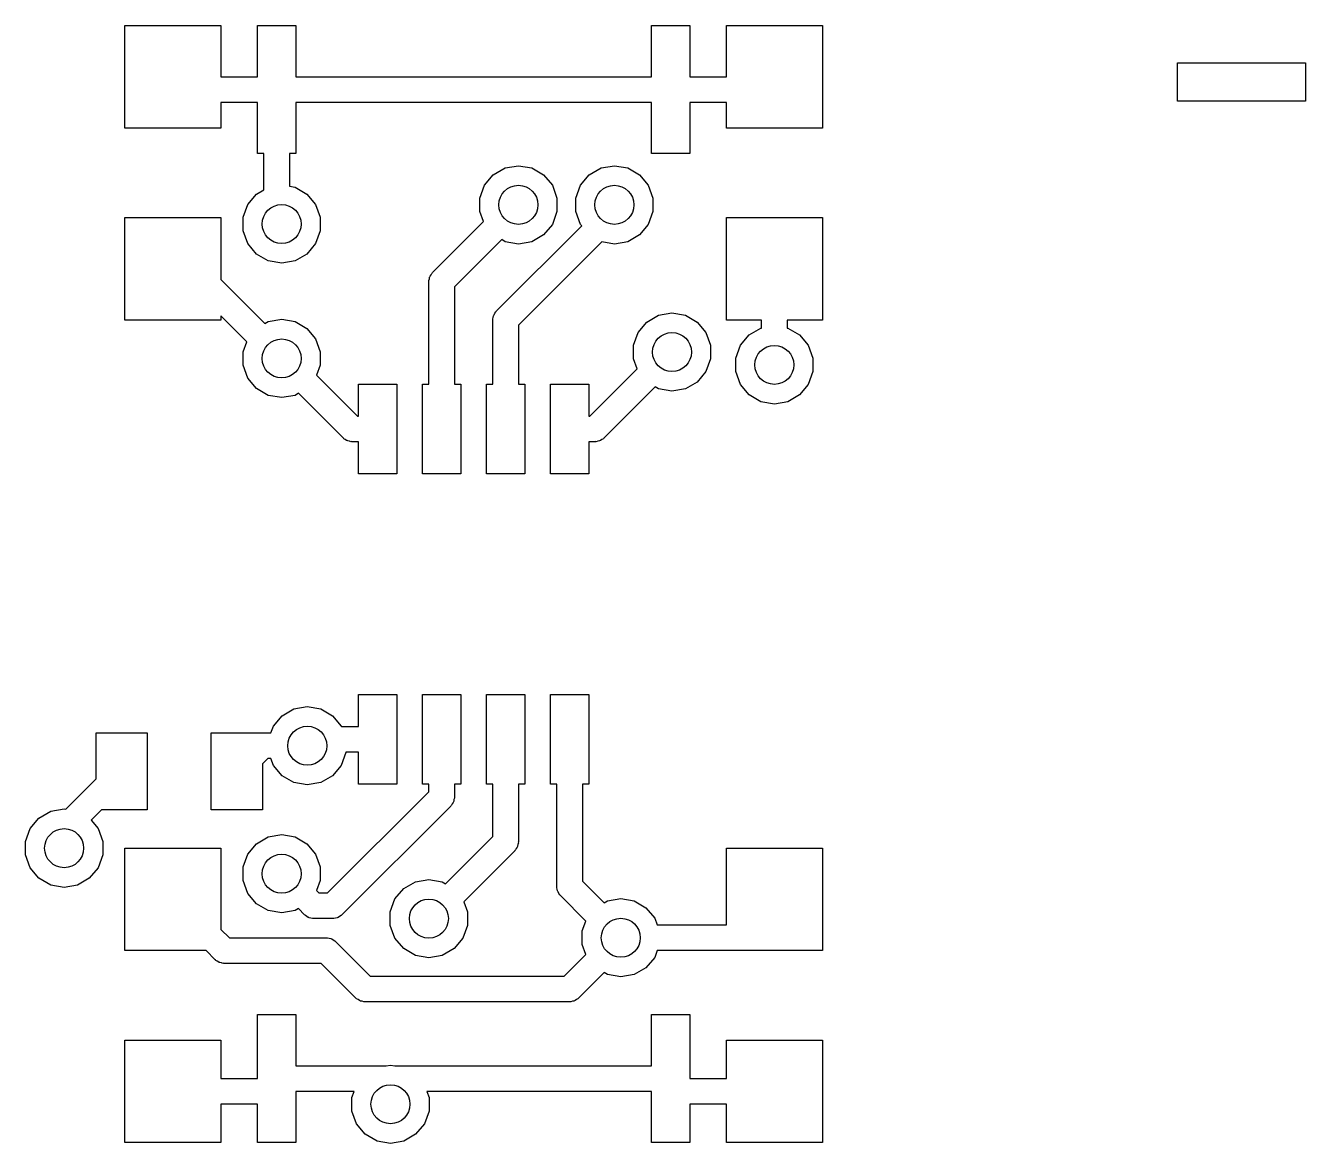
# Model space of a CAD drawing. Extents: x 80.2 to 131.1, y -111.7 to -88.6.
# Drawn here: x 80.25 to 90.25, y -109.83 to -101.1 of the extents above; entities that cross this region are included whole.
import ezdxf

# ---------------------------------------------------------------- set-up
doc = ezdxf.new("R2010")
doc.units = 0
doc.header["$MEASUREMENT"] = 0
doc.layers.add('BLACK', color=7, linetype='CONTINUOUS')

msp = doc.modelspace()

# ---------------------------------------------------------------- linework, layer by layer
at = {"layer": 'Black'}
for p, q in [((81.025, -101.9), (81.025, -101.1)), ((81.025, -101.1), (81.775, -101.1)), ((81.775, -101.1), (81.775, -101.5)), ((82.06, -101.5), (82.06, -101.1)), ((82.06, -101.1), (82.36, -101.1)), ((82.36, -101.1), (82.36, -101.5)), ((85.14, -101.5), (85.14, -101.1)), ((85.14, -101.1), (85.44, -101.1)), ((85.44, -101.1), (85.44, -101.5)), ((85.725, -101.5), (85.725, -101.1)), ((85.725, -101.1), (86.475, -101.1)), ((86.475, -101.1), (86.475, -101.9)), ((89.25, -101.69), (89.25, -101.39)), ((89.25, -101.39), (90.25, -101.39)), ((90.25, -101.39), (90.25, -101.69)), ((81.775, -101.5), (82.06, -101.5)), ((82.36, -101.5), (85.14, -101.5)), ((85.44, -101.5), (85.725, -101.5)), ((82.06, -101.7), (81.775, -101.7)), ((81.775, -101.7), (81.775, -101.9)), ((82.06, -102.1), (82.06, -101.7)), ((85.14, -101.7), (82.36, -101.7)), ((82.36, -101.7), (82.36, -102.1)), ((85.14, -102.1), (85.14, -101.7)), ((85.725, -101.7), (85.44, -101.7)), ((85.44, -101.7), (85.44, -102.1)), ((85.725, -101.9), (85.725, -101.7)), ((90.25, -101.69), (89.25, -101.69)), ((81.775, -101.9), (81.025, -101.9)), ((86.475, -101.9), (85.725, -101.9)), ((82.11, -102.1), (82.06, -102.1)), ((82.11, -102.383), (82.11, -102.1)), ((82.36, -102.1), (82.31, -102.1)), ((82.31, -102.1), (82.31, -102.355)), ((85.44, -102.1), (85.14, -102.1)), ((83.9033, -102.266), (83.9954, -102.212)), ((83.9954, -102.212), (84.1, -102.194)), ((84.1, -102.194), (84.2046, -102.212)), ((84.2046, -102.212), (84.2967, -102.266)), ((84.6533, -102.266), (84.7454, -102.212)), ((84.7454, -102.212), (84.85, -102.194)), ((84.85, -102.194), (84.9546, -102.212)), ((84.9546, -102.212), (85.0467, -102.266)), ((83.835, -102.347), (83.9033, -102.266)), ((84.2967, -102.266), (84.365, -102.347)), ((84.585, -102.347), (84.6533, -102.266)), ((85.0467, -102.266), (85.115, -102.347)), ((82.0533, -102.416), (82.11, -102.383)), ((82.31, -102.355), (82.3546, -102.362)), ((82.3546, -102.362), (82.4467, -102.416)), ((83.7987, -102.447), (83.835, -102.347)), ((84.365, -102.347), (84.4013, -102.447)), ((84.5487, -102.447), (84.585, -102.347)), ((85.115, -102.347), (85.1513, -102.447)), ((81.9487, -102.597), (81.985, -102.497)), ((81.985, -102.497), (82.0533, -102.416)), ((82.4467, -102.416), (82.515, -102.497)), ((82.515, -102.497), (82.5513, -102.597)), ((83.7987, -102.553), (83.7987, -102.447)), ((84.4013, -102.447), (84.4013, -102.553)), ((84.5487, -102.553), (84.5487, -102.447)), ((85.1513, -102.447), (85.1513, -102.553)), ((81.025, -103.4), (81.025, -102.6)), ((81.025, -102.6), (81.775, -102.6)), ((81.775, -102.6), (81.775, -103.084)), ((81.9487, -102.703), (81.9487, -102.597)), ((82.5513, -102.597), (82.5513, -102.703)), ((83.8272, -102.631), (83.7987, -102.553)), ((84.4013, -102.553), (84.365, -102.653)), ((84.585, -102.653), (84.5487, -102.553)), ((85.1513, -102.553), (85.115, -102.653)), ((85.725, -103.4), (85.725, -102.6)), ((85.725, -102.6), (86.475, -102.6)), ((86.475, -102.6), (86.475, -103.4)), ((81.985, -102.803), (81.9487, -102.703)), ((82.5513, -102.703), (82.515, -102.803)), ((83.4293, -103.029), (83.8272, -102.631)), ((83.9293, -103.329), (84.5944, -102.664)), ((84.365, -102.653), (84.2967, -102.734)), ((84.5944, -102.664), (84.585, -102.653)), ((85.115, -102.653), (85.0467, -102.734)), ((82.0533, -102.884), (81.985, -102.803)), ((82.515, -102.803), (82.4467, -102.884)), ((83.9691, -102.772), (83.6, -103.141)), ((83.9954, -102.788), (83.9691, -102.772)), ((84.1, -102.806), (83.9954, -102.788)), ((84.2046, -102.788), (84.1, -102.806)), ((84.7526, -102.789), (84.1, -103.441)), ((84.2967, -102.734), (84.2046, -102.788)), ((84.85, -102.806), (84.7526, -102.789)), ((84.9546, -102.788), (84.85, -102.806)), ((85.0467, -102.734), (84.9546, -102.788)), ((82.1454, -102.938), (82.0533, -102.884)), ((82.4467, -102.884), (82.3546, -102.938)), ((82.25, -102.956), (82.1454, -102.938)), ((82.3546, -102.938), (82.25, -102.956)), ((81.775, -103.084), (82.1191, -103.428)), ((83.4, -103.1), (83.4008, -103.096)), ((83.4, -103.9), (83.4, -103.1)), ((83.4004, -103.091), (83.4038, -103.079)), ((83.4008, -103.096), (83.4004, -103.091)), ((83.4038, -103.079), (83.406, -103.066)), ((83.406, -103.066), (83.4082, -103.062)), ((83.4082, -103.062), (83.4094, -103.058)), ((83.4094, -103.058), (83.4169, -103.047)), ((83.4169, -103.047), (83.4234, -103.036)), ((83.4234, -103.036), (83.4268, -103.033)), ((83.4268, -103.033), (83.4293, -103.029)), ((83.6, -103.141), (83.6, -103.9)), ((81.775, -103.4), (81.025, -103.4)), ((81.9772, -103.569), (81.775, -103.366)), ((81.775, -103.366), (81.775, -103.4)), ((82.1191, -103.428), (82.1454, -103.412)), ((82.1454, -103.412), (82.25, -103.394)), ((82.25, -103.394), (82.3546, -103.412)), ((82.3546, -103.412), (82.4467, -103.466)), ((83.9, -103.4), (83.9008, -103.396)), ((83.9, -103.9), (83.9, -103.4)), ((83.9004, -103.391), (83.9038, -103.379)), ((83.9008, -103.396), (83.9004, -103.391)), ((83.9038, -103.379), (83.906, -103.366)), ((83.906, -103.366), (83.9082, -103.362)), ((83.9082, -103.362), (83.9094, -103.358)), ((83.9094, -103.358), (83.9169, -103.347)), ((83.9169, -103.347), (83.9234, -103.336)), ((83.9234, -103.336), (83.9268, -103.333)), ((83.9268, -103.333), (83.9293, -103.329)), ((85.1033, -103.416), (85.1954, -103.362)), ((85.1954, -103.362), (85.3, -103.344)), ((85.3, -103.344), (85.4046, -103.362)), ((85.4046, -103.362), (85.4967, -103.416)), ((86, -103.4), (85.725, -103.4)), ((86, -103.462), (86, -103.4)), ((86.475, -103.4), (86.2, -103.4)), ((86.2, -103.4), (86.2, -103.462)), ((82.4467, -103.466), (82.515, -103.547)), ((84.1, -103.441), (84.1, -103.9)), ((84.9987, -103.597), (85.035, -103.497)), ((85.035, -103.497), (85.1033, -103.416)), ((85.4967, -103.416), (85.565, -103.497)), ((85.565, -103.497), (85.6013, -103.597)), ((85.9033, -103.516), (85.9954, -103.462)), ((85.9954, -103.462), (86, -103.462)), ((86.2, -103.462), (86.2046, -103.462)), ((86.2046, -103.462), (86.2967, -103.516)), ((81.9487, -103.647), (81.9772, -103.569)), ((82.515, -103.547), (82.5513, -103.647)), ((84.9987, -103.703), (84.9987, -103.597)), ((85.6013, -103.597), (85.6013, -103.703)), ((85.7987, -103.697), (85.835, -103.597)), ((85.835, -103.597), (85.9033, -103.516)), ((86.2967, -103.516), (86.365, -103.597)), ((86.365, -103.597), (86.4013, -103.697)), ((81.9487, -103.753), (81.9487, -103.647)), ((82.5513, -103.647), (82.5513, -103.753)), ((85.0272, -103.781), (84.9987, -103.703)), ((85.6013, -103.703), (85.565, -103.803)), ((85.7987, -103.803), (85.7987, -103.697)), ((86.4013, -103.697), (86.4013, -103.803)), ((81.985, -103.853), (81.9487, -103.753)), ((82.5513, -103.753), (82.5228, -103.831)), ((84.6586, -104.15), (85.0272, -103.781)), ((85.565, -103.803), (85.4967, -103.884)), ((85.835, -103.903), (85.7987, -103.803)), ((86.4013, -103.803), (86.365, -103.903)), ((82.0533, -103.934), (81.985, -103.853)), ((82.5228, -103.831), (82.8414, -104.15)), ((82.85, -104.15), (82.85, -103.9)), ((82.85, -103.9), (83.15, -103.9)), ((83.15, -103.9), (83.15, -104.6)), ((83.35, -104.6), (83.35, -103.9)), ((83.35, -103.9), (83.4, -103.9)), ((83.6, -103.9), (83.65, -103.9)), ((83.65, -103.9), (83.65, -104.6)), ((83.85, -104.6), (83.85, -103.9)), ((83.85, -103.9), (83.9, -103.9)), ((84.1, -103.9), (84.15, -103.9)), ((84.15, -103.9), (84.15, -104.6)), ((84.35, -104.6), (84.35, -103.9)), ((84.35, -103.9), (84.65, -103.9)), ((84.65, -103.9), (84.65, -104.15)), ((85.4967, -103.884), (85.4046, -103.938)), ((85.9033, -103.984), (85.835, -103.903)), ((86.365, -103.903), (86.2967, -103.984)), ((82.1454, -103.988), (82.0533, -103.934)), ((82.25, -104.006), (82.1454, -103.988)), ((82.3546, -103.988), (82.25, -104.006)), ((82.3809, -103.972), (82.3546, -103.988)), ((82.7293, -104.321), (82.3809, -103.972)), ((85.1691, -103.922), (84.7707, -104.321)), ((85.1954, -103.938), (85.1691, -103.922)), ((85.3, -103.956), (85.1954, -103.938)), ((85.4046, -103.938), (85.3, -103.956)), ((85.9954, -104.038), (85.9033, -103.984)), ((86.2967, -103.984), (86.2046, -104.038)), ((86.1, -104.056), (85.9954, -104.038)), ((86.2046, -104.038), (86.1, -104.056)), ((82.8414, -104.15), (82.85, -104.15)), ((84.65, -104.15), (84.6586, -104.15)), ((82.7329, -104.323), (82.7293, -104.321)), ((82.7357, -104.327), (82.7329, -104.323)), ((82.747, -104.333), (82.7357, -104.327)), ((82.7577, -104.341), (82.747, -104.333)), ((82.762, -104.342), (82.7577, -104.341)), ((82.7658, -104.344), (82.762, -104.342)), ((82.7787, -104.346), (82.7658, -104.344)), ((82.7913, -104.35), (82.7787, -104.346)), ((82.7957, -104.349), (82.7913, -104.35)), ((82.8, -104.35), (82.7957, -104.349)), ((82.85, -104.35), (82.8, -104.35)), ((82.85, -104.6), (82.85, -104.35)), ((84.7, -104.35), (84.65, -104.35)), ((84.65, -104.35), (84.65, -104.6)), ((84.7043, -104.349), (84.7, -104.35)), ((84.7087, -104.35), (84.7043, -104.349)), ((84.7213, -104.346), (84.7087, -104.35)), ((84.7342, -104.344), (84.7213, -104.346)), ((84.738, -104.342), (84.7342, -104.344)), ((84.7423, -104.341), (84.738, -104.342)), ((84.753, -104.333), (84.7423, -104.341)), ((84.7643, -104.327), (84.753, -104.333)), ((84.7671, -104.323), (84.7643, -104.327)), ((84.7707, -104.321), (84.7671, -104.323)), ((83.15, -104.6), (82.85, -104.6)), ((83.65, -104.6), (83.35, -104.6)), ((84.15, -104.6), (83.85, -104.6)), ((84.65, -104.6), (84.35, -104.6)), ((82.85, -106.575), (82.85, -106.325)), ((82.85, -106.325), (83.15, -106.325)), ((83.15, -106.325), (83.15, -107.025)), ((83.35, -107.025), (83.35, -106.325)), ((83.35, -106.325), (83.65, -106.325)), ((83.65, -106.325), (83.65, -107.025)), ((83.85, -107.025), (83.85, -106.325)), ((83.85, -106.325), (84.15, -106.325)), ((84.15, -106.325), (84.15, -107.025)), ((84.35, -107.025), (84.35, -106.325)), ((84.35, -106.325), (84.65, -106.325)), ((84.65, -106.325), (84.65, -107.025)), ((82.185, -106.572), (82.2533, -106.491)), ((82.2533, -106.491), (82.3454, -106.437)), ((82.3454, -106.437), (82.45, -106.419)), ((82.45, -106.419), (82.5546, -106.437)), ((82.5546, -106.437), (82.6467, -106.491)), ((82.6467, -106.491), (82.715, -106.572)), ((82.1657, -106.625), (82.185, -106.572)), ((82.715, -106.572), (82.7161, -106.575)), ((82.7161, -106.575), (82.85, -106.575)), ((80.8, -106.984), (80.8, -106.625)), ((80.8, -106.625), (81.2, -106.625)), ((81.2, -106.625), (81.2, -107.225)), ((81.7, -107.225), (81.7, -106.625)), ((81.7, -106.625), (82.1, -106.625)), ((82.1, -106.625), (82.1657, -106.625)), ((82.7513, -106.778), (82.715, -106.878)), ((82.85, -106.775), (82.7513, -106.775)), ((82.7513, -106.775), (82.7513, -106.778)), ((82.85, -107.025), (82.85, -106.775)), ((82.1414, -106.825), (82.1, -106.866)), ((82.1, -106.866), (82.1, -107.225)), ((82.1657, -106.825), (82.1414, -106.825)), ((82.185, -106.878), (82.1657, -106.825)), ((82.2533, -106.959), (82.185, -106.878)), ((82.715, -106.878), (82.6467, -106.959)), ((80.5624, -107.221), (80.8, -106.984)), ((82.3454, -107.013), (82.2533, -106.959)), ((82.45, -107.031), (82.3454, -107.013)), ((82.5546, -107.013), (82.45, -107.031)), ((82.6467, -106.959), (82.5546, -107.013)), ((82.6086, -107.875), (83.4, -107.084)), ((83.15, -107.025), (82.85, -107.025)), ((83.4, -107.025), (83.35, -107.025)), ((83.4, -107.084), (83.4, -107.025)), ((83.65, -107.025), (83.6, -107.025)), ((83.6, -107.025), (83.6, -107.125)), ((83.9, -107.025), (83.85, -107.025)), ((83.9, -107.434), (83.9, -107.025)), ((84.15, -107.025), (84.1, -107.025)), ((84.1, -107.025), (84.1, -107.475)), ((84.4, -107.025), (84.35, -107.025)), ((84.4, -107.825), (84.4, -107.025)), ((84.65, -107.025), (84.6, -107.025)), ((84.6, -107.025), (84.6, -107.784)), ((83.5707, -107.196), (82.7207, -108.046)), ((83.5732, -107.192), (83.5707, -107.196)), ((83.5766, -107.189), (83.5732, -107.192)), ((83.5831, -107.178), (83.5766, -107.189)), ((83.5906, -107.167), (83.5831, -107.178)), ((83.5918, -107.163), (83.5906, -107.167)), ((83.594, -107.159), (83.5918, -107.163)), ((83.5962, -107.146), (83.594, -107.159)), ((83.5996, -107.134), (83.5962, -107.146)), ((83.6, -107.125), (83.5992, -107.129)), ((83.5992, -107.129), (83.5996, -107.134)), ((80.285, -107.372), (80.3533, -107.291)), ((80.3533, -107.291), (80.4454, -107.237)), ((80.4454, -107.237), (80.55, -107.219)), ((80.55, -107.219), (80.5624, -107.221)), ((80.8414, -107.225), (80.76, -107.306)), ((80.76, -107.306), (80.815, -107.372)), ((81.2, -107.225), (80.8414, -107.225)), ((82.1, -107.225), (81.7, -107.225)), ((80.2487, -107.472), (80.285, -107.372)), ((80.815, -107.372), (80.8513, -107.472)), ((80.2487, -107.578), (80.2487, -107.472)), ((80.8513, -107.472), (80.8513, -107.578)), ((81.985, -107.572), (82.0533, -107.491)), ((82.0533, -107.491), (82.1454, -107.437)), ((82.1454, -107.437), (82.25, -107.419)), ((82.25, -107.419), (82.3546, -107.437)), ((82.3546, -107.437), (82.4467, -107.491)), ((82.4467, -107.491), (82.515, -107.572)), ((83.5309, -107.803), (83.9, -107.434)), ((84.0918, -107.513), (84.0906, -107.517)), ((84.094, -107.509), (84.0918, -107.513)), ((84.0962, -107.496), (84.094, -107.509)), ((84.0996, -107.484), (84.0962, -107.496)), ((84.1, -107.475), (84.0992, -107.479)), ((84.0992, -107.479), (84.0996, -107.484)), ((80.285, -107.678), (80.2487, -107.578)), ((80.8513, -107.578), (80.815, -107.678)), ((81.025, -108.325), (81.025, -107.525)), ((81.025, -107.525), (81.775, -107.525)), ((81.775, -107.525), (81.775, -108.159)), ((81.9487, -107.672), (81.985, -107.572)), ((82.515, -107.572), (82.5513, -107.672)), ((84.0707, -107.546), (83.6728, -107.944)), ((84.0732, -107.542), (84.0707, -107.546)), ((84.0766, -107.539), (84.0732, -107.542)), ((84.0831, -107.528), (84.0766, -107.539)), ((84.0906, -107.517), (84.0831, -107.528)), ((85.725, -108.125), (85.725, -107.525)), ((85.725, -107.525), (86.475, -107.525)), ((86.475, -107.525), (86.475, -108.325)), ((80.3533, -107.759), (80.285, -107.678)), ((80.815, -107.678), (80.7467, -107.759)), ((81.9487, -107.778), (81.9487, -107.672)), ((82.5513, -107.672), (82.5513, -107.778)), ((80.4454, -107.813), (80.3533, -107.759)), ((80.55, -107.831), (80.4454, -107.813)), ((80.6546, -107.813), (80.55, -107.831)), ((80.7467, -107.759), (80.6546, -107.813)), ((81.985, -107.878), (81.9487, -107.778)), ((82.5513, -107.778), (82.5228, -107.856)), ((83.2033, -107.841), (83.2954, -107.787)), ((83.2954, -107.787), (83.4, -107.769)), ((83.4, -107.769), (83.5046, -107.787)), ((83.5046, -107.787), (83.5309, -107.803)), ((84.6, -107.784), (84.7691, -107.953)), ((82.0533, -107.959), (81.985, -107.878)), ((82.5228, -107.856), (82.5414, -107.875)), ((82.5414, -107.875), (82.6086, -107.875)), ((83.135, -107.922), (83.2033, -107.841)), ((84.4008, -107.829), (84.4, -107.825)), ((84.4004, -107.834), (84.4008, -107.829)), ((84.4038, -107.846), (84.4004, -107.834)), ((84.406, -107.859), (84.4038, -107.846)), ((84.4082, -107.863), (84.406, -107.859)), ((84.4094, -107.867), (84.4082, -107.863)), ((84.4169, -107.878), (84.4094, -107.867)), ((84.4234, -107.889), (84.4169, -107.878)), ((84.4268, -107.892), (84.4234, -107.889)), ((84.4293, -107.896), (84.4268, -107.892)), ((84.6272, -108.094), (84.4293, -107.896)), ((82.1454, -108.013), (82.0533, -107.959)), ((82.25, -108.031), (82.1454, -108.013)), ((82.3546, -108.013), (82.25, -108.031)), ((82.3809, -107.997), (82.3546, -108.013)), ((82.4293, -108.046), (82.3809, -107.997)), ((83.0987, -108.022), (83.135, -107.922)), ((83.6728, -107.944), (83.7013, -108.022)), ((84.7691, -107.953), (84.7954, -107.937)), ((84.7954, -107.937), (84.9, -107.919)), ((84.9, -107.919), (85.0046, -107.937)), ((85.0046, -107.937), (85.0967, -107.991)), ((85.0967, -107.991), (85.165, -108.072)), ((82.4329, -108.048), (82.4293, -108.046)), ((82.4357, -108.052), (82.4329, -108.048)), ((82.447, -108.058), (82.4357, -108.052)), ((82.4577, -108.066), (82.447, -108.058)), ((82.462, -108.067), (82.4577, -108.066)), ((82.4658, -108.069), (82.462, -108.067)), ((82.4787, -108.071), (82.4658, -108.069)), ((82.4913, -108.075), (82.4787, -108.071)), ((82.4957, -108.074), (82.4913, -108.075)), ((82.5, -108.075), (82.4957, -108.074)), ((82.65, -108.075), (82.5, -108.075)), ((82.6543, -108.074), (82.65, -108.075)), ((82.6587, -108.075), (82.6543, -108.074)), ((82.6713, -108.071), (82.6587, -108.075)), ((82.6842, -108.069), (82.6713, -108.071)), ((82.688, -108.067), (82.6842, -108.069)), ((82.6923, -108.066), (82.688, -108.067)), ((82.703, -108.058), (82.6923, -108.066)), ((82.7143, -108.052), (82.703, -108.058)), ((82.7171, -108.048), (82.7143, -108.052)), ((82.7207, -108.046), (82.7171, -108.048)), ((83.0987, -108.128), (83.0987, -108.022)), ((83.7013, -108.022), (83.7013, -108.128)), ((84.5987, -108.172), (84.6272, -108.094)), ((85.165, -108.072), (85.1843, -108.125)), ((81.775, -108.159), (81.8414, -108.225)), ((83.135, -108.228), (83.0987, -108.128)), ((83.7013, -108.128), (83.665, -108.228)), ((84.5987, -108.278), (84.5987, -108.172)), ((85.1843, -108.125), (85.725, -108.125)), ((81.8414, -108.225), (82.6, -108.225)), ((82.6, -108.225), (82.6043, -108.226)), ((82.6043, -108.226), (82.6087, -108.225)), ((82.6087, -108.225), (82.6213, -108.229)), ((82.6213, -108.229), (82.6342, -108.231)), ((82.6342, -108.231), (82.638, -108.233)), ((82.638, -108.233), (82.6423, -108.234)), ((82.6423, -108.234), (82.653, -108.242)), ((82.653, -108.242), (82.6643, -108.248)), ((82.6643, -108.248), (82.6671, -108.252)), ((82.6671, -108.252), (82.6707, -108.254)), ((82.6707, -108.254), (82.9414, -108.525)), ((83.2033, -108.309), (83.135, -108.228)), ((83.2954, -108.363), (83.2033, -108.309)), ((83.5967, -108.309), (83.5046, -108.363)), ((83.665, -108.228), (83.5967, -108.309)), ((84.6272, -108.356), (84.5987, -108.278)), ((81.6586, -108.325), (81.025, -108.325)), ((81.7293, -108.396), (81.6586, -108.325)), ((81.7329, -108.398), (81.7293, -108.396)), ((81.7357, -108.402), (81.7329, -108.398)), ((81.747, -108.408), (81.7357, -108.402)), ((81.7577, -108.416), (81.747, -108.408)), ((83.4, -108.381), (83.2954, -108.363)), ((83.5046, -108.363), (83.4, -108.381)), ((84.4586, -108.525), (84.6272, -108.356)), ((85.165, -108.378), (85.0967, -108.459)), ((85.1843, -108.325), (85.165, -108.378)), ((85.725, -108.325), (85.1843, -108.325)), ((86.475, -108.325), (85.725, -108.325)), ((81.762, -108.417), (81.7577, -108.416)), ((81.7658, -108.419), (81.762, -108.417)), ((81.7787, -108.421), (81.7658, -108.419)), ((81.7913, -108.425), (81.7787, -108.421)), ((81.7957, -108.424), (81.7913, -108.425)), ((81.8, -108.425), (81.7957, -108.424)), ((82.5586, -108.425), (81.8, -108.425)), ((82.8293, -108.696), (82.5586, -108.425)), ((84.7691, -108.497), (84.5707, -108.696)), ((84.7954, -108.513), (84.7691, -108.497)), ((84.9, -108.531), (84.7954, -108.513)), ((85.0046, -108.513), (84.9, -108.531)), ((85.0967, -108.459), (85.0046, -108.513)), ((82.9414, -108.525), (84.4586, -108.525)), ((82.8329, -108.698), (82.8293, -108.696)), ((82.8357, -108.702), (82.8329, -108.698)), ((82.847, -108.708), (82.8357, -108.702)), ((82.8577, -108.716), (82.847, -108.708)), ((84.553, -108.708), (84.5423, -108.716)), ((84.5643, -108.702), (84.553, -108.708)), ((84.5671, -108.698), (84.5643, -108.702)), ((84.5707, -108.696), (84.5671, -108.698)), ((82.862, -108.717), (82.8577, -108.716)), ((82.8658, -108.719), (82.862, -108.717)), ((82.8787, -108.721), (82.8658, -108.719)), ((82.8913, -108.725), (82.8787, -108.721)), ((82.8957, -108.724), (82.8913, -108.725)), ((82.9, -108.725), (82.8957, -108.724)), ((84.5, -108.725), (82.9, -108.725)), ((84.5043, -108.724), (84.5, -108.725)), ((84.5087, -108.725), (84.5043, -108.724)), ((84.5213, -108.721), (84.5087, -108.725)), ((84.5342, -108.719), (84.5213, -108.721)), ((84.538, -108.717), (84.5342, -108.719)), ((84.5423, -108.716), (84.538, -108.717)), ((82.06, -109.325), (82.06, -108.825)), ((82.06, -108.825), (82.36, -108.825)), ((82.36, -108.825), (82.36, -109.225)), ((85.14, -109.225), (85.14, -108.825)), ((85.14, -108.825), (85.44, -108.825)), ((85.44, -108.825), (85.44, -109.325)), ((81.025, -109.825), (81.025, -109.025)), ((81.025, -109.025), (81.775, -109.025)), ((81.775, -109.025), (81.775, -109.325)), ((85.725, -109.325), (85.725, -109.025)), ((85.725, -109.025), (86.475, -109.025)), ((86.475, -109.025), (86.475, -109.825)), ((82.36, -109.225), (83.0662, -109.225)), ((83.0662, -109.225), (83.1, -109.219)), ((83.1, -109.219), (83.1338, -109.225)), ((83.1338, -109.225), (85.14, -109.225)), ((81.775, -109.325), (82.06, -109.325)), ((85.44, -109.325), (85.725, -109.325)), ((82.8157, -109.425), (82.36, -109.425)), ((82.36, -109.425), (82.36, -109.825)), ((82.7987, -109.472), (82.8157, -109.425)), ((82.7987, -109.578), (82.7987, -109.472)), ((85.14, -109.425), (83.3843, -109.425)), ((83.3843, -109.425), (83.4013, -109.472)), ((83.4013, -109.472), (83.4013, -109.578)), ((85.14, -109.825), (85.14, -109.425)), ((82.06, -109.525), (81.775, -109.525)), ((81.775, -109.525), (81.775, -109.825)), ((82.06, -109.825), (82.06, -109.525)), ((82.835, -109.678), (82.7987, -109.578)), ((83.4013, -109.578), (83.365, -109.678)), ((85.725, -109.525), (85.44, -109.525)), ((85.44, -109.525), (85.44, -109.825)), ((85.725, -109.825), (85.725, -109.525)), ((82.9033, -109.759), (82.835, -109.678)), ((83.365, -109.678), (83.2967, -109.759)), ((82.9954, -109.813), (82.9033, -109.759)), ((83.1, -109.831), (82.9954, -109.813)), ((83.2046, -109.813), (83.1, -109.831)), ((83.2967, -109.759), (83.2046, -109.813)), ((81.775, -109.825), (81.025, -109.825)), ((82.36, -109.825), (82.06, -109.825)), ((85.44, -109.825), (85.14, -109.825)), ((86.475, -109.825), (85.725, -109.825))]:
    msp.add_line(p, q, dxfattribs=at)
for centre in [(84.1, -102.5), (84.85, -102.5), (82.25, -102.65), (85.3, -103.65), (82.25, -103.7), (86.1, -103.75), (82.45, -106.725), (80.55, -107.525), (82.25, -107.725), (83.4, -108.075), (84.9, -108.225), (83.1, -109.525)]:
    msp.add_circle(centre, 0.1524, dxfattribs=at)

doc.saveas('drawing.dxf')
